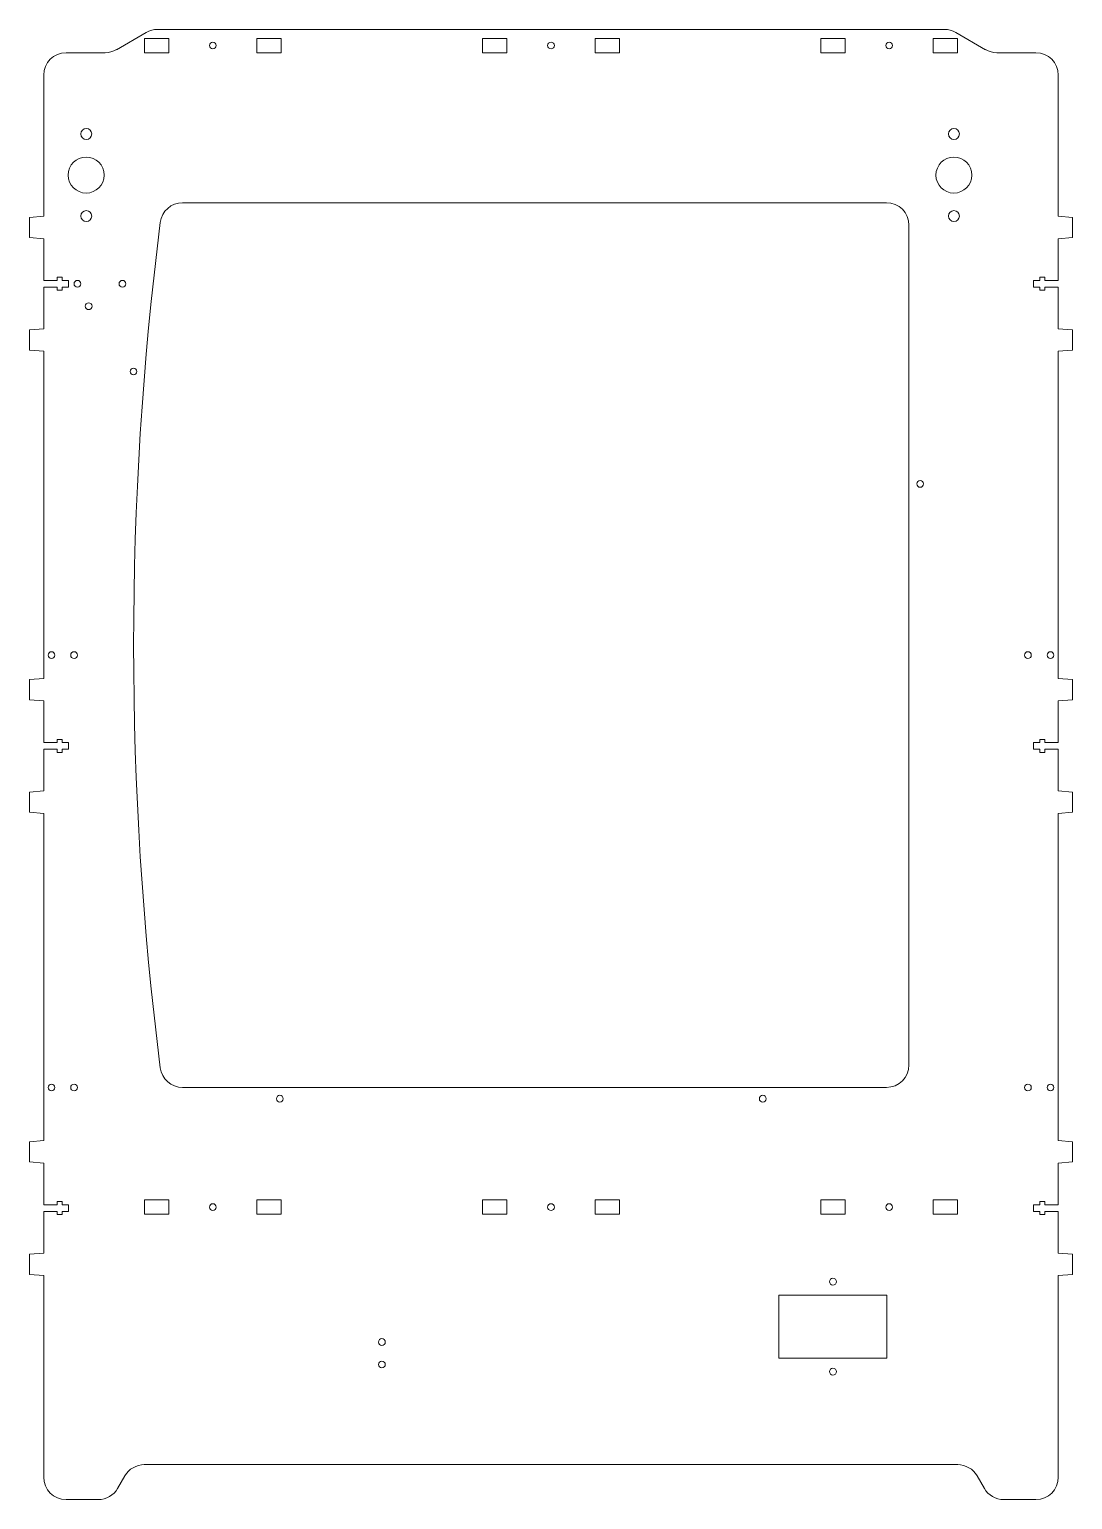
# Model space of a CAD drawing. Header units: millimetres. Extents: x -232 to 232, y 0 to 654.
import ezdxf

# ---------------------------------------------------------------- set-up
doc = ezdxf.new("R2010")
doc.units = ezdxf.units.MM

msp = doc.modelspace()

# ---------------------------------------------------------------- linework, layer by layer
at = {"color": 7, "linetype": 'Continuous', "lineweight": 15}
for p, q in [((-174.92, 653.58), (174.92, 653.58)), ((-179.92, 652.24), (-193.2, 644.56)), ((-180.75, 649.58), (-180.75, 643.23)), ((-169.95, 649.58), (-180.75, 649.58)), ((-169.95, 643.23), (-169.95, 649.58)), ((-119.95, 649.58), (-130.75, 649.58)), ((-130.75, 649.58), (-130.75, 643.23)), ((-119.95, 643.23), (-119.95, 649.58)), ((-19.6, 649.58), (-30.4, 649.58)), ((-30.4, 649.58), (-30.4, 643.23)), ((-19.6, 643.23), (-19.6, 649.58)), ((19.6, 643.23), (19.6, 649.58)), ((19.6, 649.58), (30.4, 649.58)), ((30.4, 649.58), (30.4, 643.23)), ((119.95, 643.23), (119.95, 649.58)), ((119.95, 649.58), (130.75, 649.58)), ((130.75, 649.58), (130.75, 643.23)), ((169.95, 643.23), (169.95, 649.58)), ((169.95, 649.58), (180.75, 649.58)), ((179.92, 652.24), (193.2, 644.56)), ((180.75, 649.58), (180.75, 643.23)), ((-198.2, 643.23), (-215.53, 643.23)), ((-180.75, 643.23), (-169.95, 643.23)), ((-130.75, 643.23), (-119.95, 643.23)), ((-30.4, 643.23), (-19.6, 643.23)), ((30.4, 643.23), (19.6, 643.23)), ((130.75, 643.23), (119.95, 643.23)), ((180.75, 643.23), (169.95, 643.23)), ((198.2, 643.23), (215.53, 643.23)), ((-225.53, 633.23), (-225.53, 570.5)), ((225.53, 633.23), (225.53, 570.5)), ((-163.79, 576.52), (149.12, 576.52)), ((-225.53, 570.5), (-231.88, 570)), ((-231.88, 561), (-231.88, 570)), ((231.88, 570), (225.53, 570.5)), ((231.88, 561), (231.88, 570)), ((159.12, 566.52), (159.12, 193.22)), ((-231.88, 561), (-225.53, 560.5)), ((-225.53, 560.5), (-225.53, 542)), ((225.53, 560.5), (231.88, 561)), ((225.53, 560.5), (225.53, 542)), ((-219.53, 542), (-219.53, 543.4)), ((-219.53, 543.4), (-217.32, 543.4)), ((-217.32, 543.4), (-217.32, 542)), ((217.32, 543.4), (217.32, 542)), ((219.53, 543.4), (217.32, 543.4)), ((219.53, 542), (219.53, 543.4)), ((-225.53, 542), (-219.53, 542)), ((-219.53, 539), (-225.53, 539)), ((-225.53, 539), (-225.53, 520.5)), ((-219.53, 537.6), (-219.53, 539)), ((-217.32, 537.6), (-219.53, 537.6)), ((-217.32, 542), (-214.53, 542)), ((-214.53, 539), (-217.32, 539)), ((-217.32, 539), (-217.32, 537.6)), ((-214.53, 542), (-214.53, 539)), ((214.53, 542), (214.53, 539)), ((217.32, 542), (214.53, 542)), ((214.53, 539), (217.32, 539)), ((217.32, 539), (217.32, 537.6)), ((217.32, 537.6), (219.53, 537.6)), ((225.53, 542), (219.53, 542)), ((219.53, 539), (225.53, 539)), ((219.53, 537.6), (219.53, 539)), ((225.53, 539), (225.53, 520.5)), ((-225.53, 520.5), (-231.88, 520)), ((-231.88, 511), (-231.88, 520)), ((231.88, 520), (225.53, 520.5)), ((231.88, 511), (231.88, 520)), ((-231.88, 511), (-225.53, 510.5)), ((-225.53, 510.5), (-225.53, 365.05)), ((225.53, 510.5), (231.88, 511)), ((225.53, 510.5), (225.53, 365.05)), ((-225.53, 365.05), (-231.88, 364.55)), ((-231.88, 355.55), (-231.88, 364.55)), ((231.88, 364.55), (225.53, 365.05)), ((231.88, 355.55), (231.88, 364.55)), ((-231.88, 355.55), (-225.53, 355.05)), ((-225.53, 355.05), (-225.53, 336.55)), ((225.53, 355.05), (231.88, 355.55)), ((225.53, 355.05), (225.53, 336.55)), ((-225.53, 336.55), (-219.53, 336.55)), ((-219.53, 333.55), (-225.53, 333.55)), ((-225.53, 333.55), (-225.53, 315.05)), ((-219.53, 336.55), (-219.53, 337.95)), ((-219.53, 337.95), (-217.32, 337.95)), ((-219.53, 332.15), (-219.53, 333.55)), ((-217.32, 337.95), (-217.32, 336.55)), ((-217.32, 336.55), (-214.53, 336.55)), ((-214.53, 333.55), (-217.32, 333.55)), ((-217.32, 333.55), (-217.32, 332.15)), ((-214.53, 336.55), (-214.53, 333.55)), ((214.53, 336.55), (214.53, 333.55)), ((217.32, 336.55), (214.53, 336.55)), ((214.53, 333.55), (217.32, 333.55)), ((217.32, 337.95), (217.32, 336.55)), ((219.53, 337.95), (217.32, 337.95)), ((217.32, 333.55), (217.32, 332.15)), ((219.53, 336.55), (219.53, 337.95)), ((225.53, 336.55), (219.53, 336.55)), ((219.53, 333.55), (225.53, 333.55)), ((219.53, 332.15), (219.53, 333.55)), ((225.53, 333.55), (225.53, 315.05)), ((-217.32, 332.15), (-219.53, 332.15)), ((217.32, 332.15), (219.53, 332.15)), ((-225.53, 315.05), (-231.88, 314.55)), ((-231.88, 305.55), (-231.88, 314.55)), ((231.88, 314.55), (225.53, 315.05)), ((231.88, 305.55), (231.88, 314.55)), ((-231.88, 305.55), (-225.53, 305.05)), ((-225.53, 305.05), (-225.53, 159.6)), ((225.53, 305.05), (231.88, 305.55)), ((225.53, 305.05), (225.53, 159.6)), ((149.12, 183.22), (-163.79, 183.22)), ((-225.53, 159.6), (-231.88, 159.1)), ((-231.88, 150.1), (-231.88, 159.1)), ((231.88, 159.1), (225.53, 159.6)), ((231.88, 150.1), (231.88, 159.1)), ((-231.88, 150.1), (-225.53, 149.6)), ((-225.53, 149.6), (-225.53, 131.1)), ((225.53, 149.6), (231.88, 150.1)), ((225.53, 149.6), (225.53, 131.1)), ((-225.53, 131.1), (-219.53, 131.1)), ((-219.53, 131.1), (-219.53, 132.5)), ((-219.53, 132.5), (-217.32, 132.5)), ((-217.32, 132.5), (-217.32, 131.1)), ((-217.32, 131.1), (-214.53, 131.1)), ((-214.53, 131.1), (-214.53, 128.1)), ((-169.95, 133.22), (-180.75, 133.22)), ((-180.75, 133.22), (-180.75, 126.88)), ((-169.95, 126.88), (-169.95, 133.22)), ((-119.95, 133.22), (-130.75, 133.22)), ((-130.75, 133.22), (-130.75, 126.88)), ((-119.95, 126.88), (-119.95, 133.22)), ((-19.6, 133.22), (-30.4, 133.22)), ((-30.4, 133.22), (-30.4, 126.88)), ((-19.6, 126.88), (-19.6, 133.22)), ((19.6, 126.88), (19.6, 133.22)), ((19.6, 133.22), (30.4, 133.22)), ((30.4, 133.22), (30.4, 126.88)), ((119.95, 126.88), (119.95, 133.22)), ((119.95, 133.22), (130.75, 133.22)), ((130.75, 133.22), (130.75, 126.88)), ((169.95, 126.88), (169.95, 133.22)), ((169.95, 133.22), (180.75, 133.22)), ((180.75, 133.22), (180.75, 126.88)), ((214.53, 131.1), (214.53, 128.1)), ((217.32, 131.1), (214.53, 131.1)), ((217.32, 132.5), (217.32, 131.1)), ((219.53, 132.5), (217.32, 132.5)), ((219.53, 131.1), (219.53, 132.5)), ((225.53, 131.1), (219.53, 131.1)), ((-219.53, 128.1), (-225.53, 128.1)), ((-225.53, 128.1), (-225.53, 109.6)), ((-219.53, 126.7), (-219.53, 128.1)), ((-217.32, 126.7), (-219.53, 126.7)), ((-214.53, 128.1), (-217.32, 128.1)), ((-217.32, 128.1), (-217.32, 126.7)), ((-180.75, 126.88), (-169.95, 126.88)), ((-130.75, 126.88), (-119.95, 126.88)), ((-30.4, 126.88), (-19.6, 126.88)), ((30.4, 126.88), (19.6, 126.88)), ((130.75, 126.88), (119.95, 126.88)), ((180.75, 126.88), (169.95, 126.88)), ((214.53, 128.1), (217.32, 128.1)), ((217.32, 128.1), (217.32, 126.7)), ((217.32, 126.7), (219.53, 126.7)), ((219.53, 128.1), (225.53, 128.1)), ((219.53, 126.7), (219.53, 128.1)), ((225.53, 128.1), (225.53, 109.6)), ((-225.53, 109.6), (-231.88, 109.1)), ((-231.88, 100.1), (-231.88, 109.1)), ((231.88, 109.1), (225.53, 109.6)), ((231.88, 100.1), (231.88, 109.1)), ((-231.88, 100.1), (-225.53, 99.6)), ((-225.53, 99.6), (-225.53, 10)), ((225.53, 99.6), (231.88, 100.1)), ((225.53, 99.6), (225.53, 10)), ((101.35, 62.88), (101.35, 90.88)), ((101.35, 90.88), (149.35, 90.88)), ((149.35, 90.88), (149.35, 62.88)), ((149.35, 62.88), (101.35, 62.88)), ((180.79, 15.53), (-180.79, 15.53)), ((-192.64, 5), (-189.45, 10.53)), ((192.64, 5), (189.45, 10.53)), ((-215.53, 0), (-201.3, 0)), ((215.53, 0), (201.3, 0))]:
    msp.add_line(p, q, dxfattribs=at)
for centre, radius in [((-150.35, 646.4), 1.5), ((0, 646.4), 1.5), ((150.35, 646.4), 1.5), ((-206.62, 607.08), 2.43), ((179.12, 607.08), 2.43), ((-206.62, 588.83), 8), ((179.12, 588.83), 8), ((-206.62, 570.58), 2.43), ((179.12, 570.58), 2.43), ((-210.53, 540.5), 1.5), ((-190.53, 540.5), 1.5), ((-205.53, 530.5), 1.5), ((-185.58, 501.52), 1.5), ((164.12, 451.52), 1.5), ((-222.03, 375.43), 1.5), ((-212.03, 375.43), 1.5), ((212.03, 375.43), 1.5), ((222.03, 375.43), 1.5), ((-222.03, 183.22), 1.5), ((-212.03, 183.22), 1.5), ((212.03, 183.22), 1.5), ((222.03, 183.22), 1.5), ((-120.53, 178.22), 1.5), ((94.12, 178.22), 1.5), ((-150.35, 130.05), 1.5), ((0, 130.05), 1.5), ((150.35, 130.05), 1.5), ((125.35, 96.88), 1.5), ((-75.17, 70.05), 1.5), ((-75.17, 60.05), 1.5), ((125.35, 56.88), 1.5)]:
    msp.add_circle(centre, radius, dxfattribs=at)
for centre, radius, start, end in [((-174.92, 643.58), 10, 90, 120), ((174.92, 643.58), 10, 60, 90), ((-215.53, 633.23), 10, 90, 180), ((-198.2, 653.23), 10, 270, 300), ((198.2, 653.23), 10, 240, 270), ((215.53, 633.23), 10, 0, 90), ((-163.79, 566.52), 10, 90, 172.80374), ((149.12, 566.52), 10, 0, 90), ((1314.47, 379.88), 1500, 172.80374, 187.19626), ((-163.79, 193.22), 10, 187.19626, 270), ((149.12, 193.22), 10, 270, 0), ((-180.79, 5.53), 10, 90, 150), ((180.79, 5.53), 10, 30, 90), ((-215.53, 10), 10, 180, 270), ((215.53, 10), 10, 270, 0), ((-201.3, 10), 10, 270, 330), ((201.3, 10), 10, 210, 270)]:
    msp.add_arc(centre, radius, start, end, dxfattribs=at)

doc.saveas('drawing.dxf')
